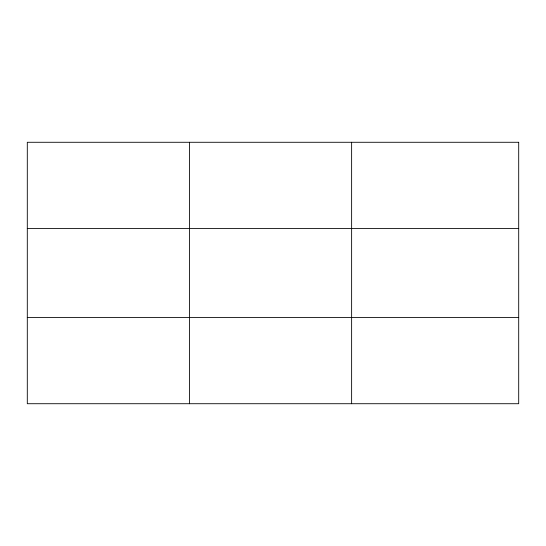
<?xml version="1.0" encoding="UTF-8"?>
<svg xmlns="http://www.w3.org/2000/svg" width="546" height="546" viewBox="0 0 546 546"><rect width="100%" height="100%" fill="white"/><g stroke="black" fill="none" stroke-linecap="round" stroke-linejoin="round"><path stroke-width="0.82" d="M189.462 403.719L189.462 142.281M351.624 403.719L351.624 142.281M27.3 228.556L518.7 228.556M27.3 317.444L518.7 317.444M518.7 142.281L27.3 142.281L27.3 403.719L518.7 403.719L518.7 142.281"/></g></svg>
